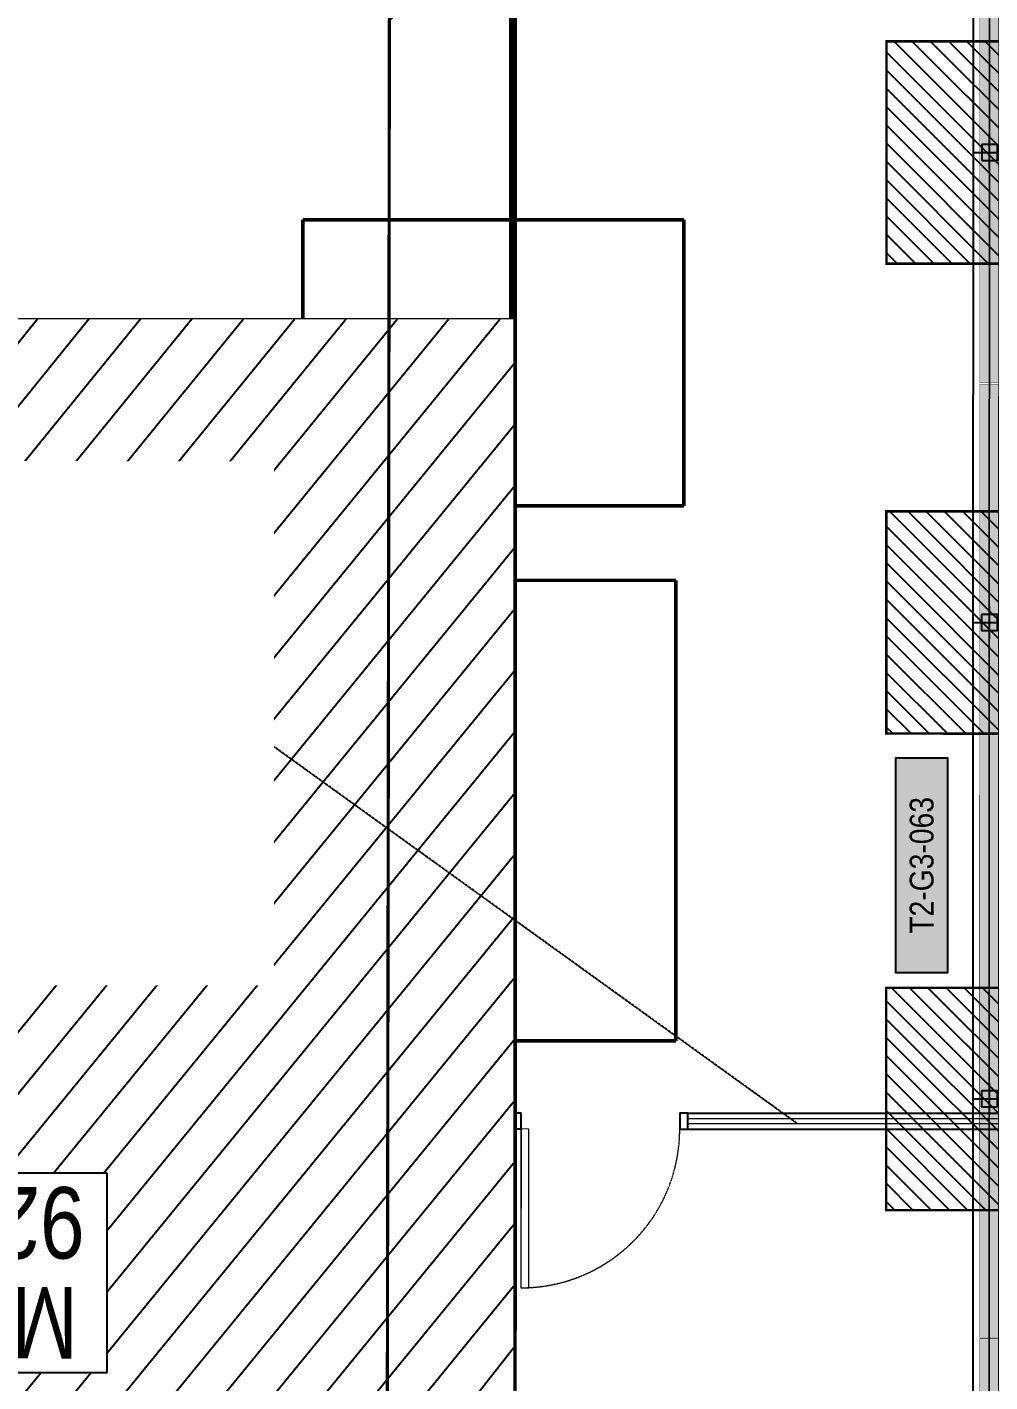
# Model space of a CAD drawing. Header units: centimetres. Extents: x -6122352 to 7132207, y -1694241 to 1947892.
# Drawn here: x 195213 to 201279, y -96676 to -88145 of the extents above; entities that cross this region are included whole.
import ezdxf
from ezdxf.enums import TextEntityAlignment as Align
from ezdxf.xclip import XClip

# ---------------------------------------------------------------- set-up
doc = ezdxf.new("R2010")
doc.units = ezdxf.units.CM
doc.header["$MEASUREMENT"] = 0
doc.header["$XCLIPFRAME"] = 2
doc.header["$PDMODE"] = 66
doc.header["$PDSIZE"] = 100
for name, pattern in [('2. HG-ST XR COL 3A (5V 7V 9V 11V - GF (4M & 5D-E)$0$HIDDEN', [0.375, 0.25, -0.125]), ('23585-XR-AR-END-GROUND FLOOR$0$XR-END-GROUND FLOOR PLAN$0$HIDDEN2', [0.1875, 0.125, -0.0625]), ('DASHED2', [0.375, 0.25, -0.125]), ('XR-AR-END-SETTING OUT PLAN$0$23261-XR-AR-SI-GF$0$HIDDEN', [0.375, 0.25, -0.125]), ('XR-AR-END-SETTING OUT PLAN$0$23585-XR-AR-END-GROUND FLOOR$0$23261-XR-AR-SI-GF$0$HIDDEN', [0.375, 0.25, -0.125]), ('XR-AR-END-SETTING OUT PLAN$0$23585-XR-AR-END-GROUND FLOOR$0$945-4P-1-101-GROUND FLOOR PLAN$0$XR-MIDDLE-GROUND FLOOR PLAN$0$HIDDEN2', [0.1875, 0.125, -0.0625]), ('XR-AR-END-SETTING OUT PLAN$0$23585-XR-AR-END-GROUND FLOOR$0$XR-END-GROUND FLOOR PLAN$0$HIDDEN2', [0.1875, 0.125, -0.0625]), ('XR-AR-END-SETTING OUT PLAN$0$23585-XR-AR-END-GROUND FLOOR$0$XR-END-GROUND FLOOR PLAN$0$xf_6a1$0$DASHED', [0.75, 0.5, -0.25])]:
    doc.linetypes.add(name, pattern=pattern)
for name, color, linetype in [('00-MI-DIM', 7, 'Continuous'), ('23585-XR-AR-BOUNDARY WALLS AND SETBACKS$0$setback', 7, 'XR-AR-END-SETTING OUT PLAN$0$23261-XR-AR-SI-GF$0$HIDDEN'), ('@MI-FOOTINGS', 7, 'Continuous'), ('@MI-REF LAYER', 7, 'Continuous'), ('@MI-TYPE-02', 6, 'Continuous'), ('B_TH_6', 7, 'Continuous'), ('B_TH_8', 7, 'Continuous'), ('PANEL-TAGS', 7, 'Continuous'), ('XR-AR-END-SETTING OUT PLAN$0$23585-XR-AR-END-GROUND FLOOR$0$A-Flor-Strs', 1, 'Continuous')]:
    doc.layers.add(name, color=color, linetype=linetype)
for name, color, linetype, lineweight, true_color in [('08-Compound Wall-2', 6, 'Continuous', 25, 0xff00ff), ('08-Compound Wall-3', 5, 'Continuous', 25, 0x0000ff), ('23585-XR-AR-DAMAC PLOT LIMITS$0$1-End units', 7, 'Continuous', 5, 0xf8991e)]:
    doc.layers.add(name, color=color, linetype=linetype, lineweight=lineweight, true_color=true_color)
for name, color, linetype, lineweight in [('23585-XR-AR-END-GROUND FLOOR$0$A-LOVR-PLAN', 251, 'Continuous', 9), ('@ Foundations', 4, 'DASHED2', 50), ('A-ANNO-TEXT', 3, 'Continuous', 25), ('XR-AR-END-SETTING OUT PLAN$0$23585-XR-AR-END-GROUND FLOOR$0$A-DOOR-FULL', 1, 'Continuous', 9), ('XR-AR-END-SETTING OUT PLAN$0$23585-XR-AR-END-GROUND FLOOR$0$A-EQUP-KITN-PLAN', 202, 'Continuous', 9), ('XR-AR-END-SETTING OUT PLAN$0$23585-XR-AR-END-GROUND FLOOR$0$A-FLOR-OVHD', 9, 'XR-AR-END-SETTING OUT PLAN$0$23585-XR-AR-END-GROUND FLOOR$0$23261-XR-AR-SI-GF$0$HIDDEN', 15), ('XR-AR-END-SETTING OUT PLAN$0$23585-XR-AR-END-GROUND FLOOR$0$A-GLAZ-SILL', 8, 'Continuous', 5), ('XR-AR-END-SETTING OUT PLAN$0$23585-XR-AR-END-GROUND FLOOR$0$A-GLAZ-WNDO', 232, 'Continuous', 9), ('XR-AR-END-SETTING OUT PLAN$0$23585-XR-AR-END-GROUND FLOOR$0$A-LOVR-PLAN', 111, 'Continuous', 9), ('XR-AR-END-SETTING OUT PLAN$0$23585-XR-AR-END-GROUND FLOOR$0$A-WALL', 7, 'Continuous', 30), ('XR-AR-END-SETTING OUT PLAN$0$23585-XR-AR-END-GROUND FLOOR$0$S-COLS', 51, 'Continuous', 40), ('XR-AR-END-SETTING OUT PLAN$0$23585-XR-AR-END-GROUND FLOOR$0$S-COLS-PATT', 8, 'Continuous', 5)]:
    doc.layers.add(name, color=color, linetype=linetype, lineweight=lineweight)
doc.styles.add('PANELTAG_STYLE', font='arial.ttf')
doc.styles.get("Standard").update_dxf_attribs({"font": 'arial.ttf'})
doc.styles.add('Xref group 33-41$0$Overall SOP Plan$0$LAC-609-NG10-1-XREF-GRID-125SC$0$GRID-DIM-NO', font='arial.ttf', dxfattribs={"width": 0.8})
doc.dimstyles.new('LEADER', dxfattribs={"dimtxt": 0.18, "dimasz": 0.25, "dimexe": 0.18, "dimexo": 0.0625, "dimgap": 0.09, "dimtad": 0, "dimtih": 1, "dimtoh": 1, "dimdec": 4, "dimzin": 0, "dimdsep": 46, "dimtxsty": 'Standard', "dimblk": 'DOT', "dimcen": 0.09, "dimadec": 0, "dimazin": 0, "dimtfac": 1, "dimtdec": 4, "dimtofl": 0, "dimtmove": 0, "dimatfit": 3, "dimldrblk": 'DOT', "dimfxl": 1, "dimtolj": 1, "dimtzin": 0, "dimarcsym": 0})

# ---------------------------------------------------------------- blocks, each defined once
blk = doc.blocks.new('23585-XR-AR-BOUNDARY WALLS AND SETBACKS')
at = {"layer": '08-Compound Wall-2'}
blk.add_lwpolyline([(496545.2942134548, 2768939.473959669), (496562.9158801445, 2768923.328117771), (496568.9635689847, 2768929.928655439), (496573.0169715791, 2768934.352258272), (496577.0705717183, 2768938.776058423), (496581.1239700586, 2768943.199856612), (496585.1773700582, 2768947.623656611), (496589.2307700578, 2768952.047456612), (496593.2841700584, 2768956.471256611), (496597.3375700579, 2768960.895056612), (496601.3909715799, 2768965.318658272), (496607.5050130368, 2768971.991327045), (496589.8835430788, 2768988.137370344)], dxfattribs=at)
at = {"layer": '23585-XR-AR-BOUNDARY WALLS AND SETBACKS$0$setback', "ltscale": 40, "const_width": 0.05}
blk.add_lwpolyline([(496603.4076911526, 2768971.812311382), (496589.0303414653, 2768984.985861099), (496584.8756448581, 2768980.451546177), (496580.8222491085, 2768976.027750814), (496576.7688491076, 2768971.603950815), (496572.7154491082, 2768967.180150814), (496568.6620491074, 2768962.756350815), (496564.6084013822, 2768958.332698731), (496560.5550491072, 2768953.908950815), (496556.501649108, 2768949.485150816), (496552.4482491076, 2768945.061350815), (496548.2917628816, 2768940.525058872), (496562.6692411395, 2768927.351702746), (496566.825369577, 2768931.887763219), (496570.8788474204, 2768936.311448177), (496574.9324515896, 2768940.735252725), (496578.9858017811, 2768945.158998367), (496583.0392017807, 2768949.582798366), (496587.0926017799, 2768954.006598367), (496591.1460017811, 2768958.430398366), (496595.1994017801, 2768962.854198367), (496599.2528474218, 2768967.277848177)], close=True, dxfattribs=at)
blk = doc.blocks.new('A$C9d9485f6')
at = {"layer": 'A-ANNO-TEXT', "rotation": 312.4881850805905}
blk.add_blockref('23585-XR-AR-BOUNDARY WALLS AND SETBACKS', (-2377088.534775567, -1504219.252137818), dxfattribs=at)
blk = doc.blocks.new('23585-XR-AR-DAMAC PLOT LIMITS')
at = {"layer": '23585-XR-AR-DAMAC PLOT LIMITS$0$1-End units', "color": 251, "true_color": 0x636466}
for points in [[(496607.6463000001, 2768971.997500001), (496589.9511000002, 2768988.211100001), (496596.1328999996, 2768994.9575), (496613.8277000003, 2768978.743899999)], [(496601.4647000004, 2768965.2511), (496583.7697000001, 2768981.4649), (496589.9511000002, 2768988.211100001), (496607.6463000001, 2768971.997500001)]]:
    blk.add_lwpolyline(points, close=True, dxfattribs=at)
blk = doc.blocks.new('A$Cf093b529')
at = {"layer": 'A-ANNO-TEXT'}
blk.add_blockref('23585-XR-AR-DAMAC PLOT LIMITS', (-495391.9901121984, -2768603.441896566), dxfattribs=at)
blk = doc.blocks.new('XR-AR-END-SETTING OUT PLAN$0$23585-XR-AR-END-GROUND FLOOR$0$XR-END-GROUND FLOOR PLAN$0$A$C69996ABC')
at = {"layer": 'XR-AR-END-SETTING OUT PLAN$0$23585-XR-AR-END-GROUND FLOOR$0$A-GLAZ-SILL'}
blk.add_line((0.2499999770720933, 0.9999993968456202), (0.249999977072207, 0.0999993968456252), dxfattribs=at)
at = {"layer": 'XR-AR-END-SETTING OUT PLAN$0$23585-XR-AR-END-GROUND FLOOR$0$A-GLAZ-WNDO'}
for p, q in [((-2.292778056300904e-08, 0.9999993968456202), (-2.292778056300904e-08, 0.9499993968456231)), ((0.2499999770720933, 0.9999993968456202), (-2.292778056300904e-08, 0.9999993968456202)), ((-2.292778056300904e-08, 0.9499993968456231), (0.1499999770722127, 0.9499993968456231)), ((-2.292778056300904e-08, 0.9499993968456231), (-2.292778056300904e-08, 0.1499993968456224)), ((0.1499999770722127, 0.9499993968456231), (0.1499999770722127, 0.9999993968456202)), ((0.1499999770722109, 0.999999396845622), (0.1499999770722127, 0.09999939684562342)), ((0.1499999770722127, 0.1499993968456224), (-2.292778056300904e-08, 0.1499993968456224)), ((-2.292787470992153e-08, 0.09999939684561099), (-2.292787470992153e-08, 0.1499993968456099)), ((0.249999977072207, 0.0999993968456252), (-2.292778056300904e-08, 0.0999993968456252)), ((0.1499999770722127, 0.0999993968456252), (0.1499999770722127, 0.1499993968456224))]:
    blk.add_line(p, q, dxfattribs=at)
blk.add_lwpolyline([(-2.292779299750691e-08, 0.9499993968456231), (-2.292779299750691e-08, 0.1499993968456224), (0.04999997707220416, 0.1499993968456224), (0.04999997707220416, 0.9499993968456231)], close=True, dxfattribs=at)
blk.add_lwpolyline([(0.04999997707215442, 0.0999993968456181), (-2.292784451185526e-08, 0.0999993968456181)], dxfattribs=at)
blk = doc.blocks.new('*U35')
for points in [[(91, -5.684341886080801e-14), (41, -5.684341886080801e-14), (41, 1021), (91, 1021)], [(0, 0), (38, -5.684341886080801e-14), (38, -50), (50, -50), (50, -249.999999999997), (0, -249.999999999997)], [(1100, 2.842170943040401e-14), (1062, -2.842170943040401e-14), (1062, -49.99999999999997), (1050, -49.99999999999997), (1050, -249.999999999997), (1100, -249.999999999997)]]:
    blk.add_lwpolyline(points, close=True)
at = {"color": 8, "linetype": 'XR-AR-END-SETTING OUT PLAN$0$23585-XR-AR-END-GROUND FLOOR$0$XR-END-GROUND FLOOR PLAN$0$HIDDEN2'}
blk.add_arc((41, -5.684341886080801e-14), 1021, 1.594950045944486e-15, 90, dxfattribs=at)
at = {"layer": 'XR-AR-END-SETTING OUT PLAN$0$23585-XR-AR-END-GROUND FLOOR$0$A-GLAZ-SILL', "linetype": 'XR-AR-END-SETTING OUT PLAN$0$23585-XR-AR-END-GROUND FLOOR$0$945-4P-1-101-GROUND FLOOR PLAN$0$XR-MIDDLE-GROUND FLOOR PLAN$0$HIDDEN2', "ltscale": 3}
blk.add_lwpolyline([(0, 0), (1100, 0), (1100, -249.999999999997), (0, -249.999999999997)], close=True, dxfattribs=at)
blk = doc.blocks.new('*U37')
for points in [[(91, -5.684341886080801e-14), (41, -5.684341886080801e-14), (41, 1021), (91, 1021)], [(0, 0), (38, -5.684341886080801e-14), (38, -50), (50, -50), (50, -109.9999999801787), (0, -109.9999999801787)], [(1100, 2.842170943040401e-14), (1062, -2.842170943040401e-14), (1062, -49.99999999999997), (1050, -49.99999999999997), (1050, -109.9999999801786), (1100, -109.9999999801786)]]:
    blk.add_lwpolyline(points, close=True)
at = {"color": 8, "linetype": 'XR-AR-END-SETTING OUT PLAN$0$23585-XR-AR-END-GROUND FLOOR$0$XR-END-GROUND FLOOR PLAN$0$HIDDEN2'}
blk.add_arc((41, -5.684341886080801e-14), 1021, 1.594950045944486e-15, 90, dxfattribs=at)
at = {"layer": 'XR-AR-END-SETTING OUT PLAN$0$23585-XR-AR-END-GROUND FLOOR$0$A-GLAZ-SILL', "linetype": 'XR-AR-END-SETTING OUT PLAN$0$23585-XR-AR-END-GROUND FLOOR$0$945-4P-1-101-GROUND FLOOR PLAN$0$XR-MIDDLE-GROUND FLOOR PLAN$0$HIDDEN2', "ltscale": 3}
blk.add_lwpolyline([(0, 0), (1100, 0), (1100, -109.9999999801786), (0, -109.9999999801786)], close=True, dxfattribs=at)
blk = doc.blocks.new('XR-AR-END-SETTING OUT PLAN$0$23585-XR-AR-END-GROUND FLOOR$0$XR-END-GROUND FLOOR PLAN$0$A$C45491A9B')
blk.add_lwpolyline([(-50, 0), (0, 0), (0, 1000), (-50, 1000)], close=True)
at = {"color": 8, "linetype": 'XR-AR-END-SETTING OUT PLAN$0$23585-XR-AR-END-GROUND FLOOR$0$XR-END-GROUND FLOOR PLAN$0$HIDDEN2'}
blk.add_arc((0, -4.547473508864641e-13), 1000, 90, 180, dxfattribs=at)
blk = doc.blocks.new('XR-AR-END-SETTING OUT PLAN$0$23585-XR-AR-END-GROUND FLOOR$0$A$C75a8815d')
at = {"layer": 'XR-AR-END-SETTING OUT PLAN$0$23585-XR-AR-END-GROUND FLOOR$0$S-COLS', "color": 252, "lineweight": 30}
for points in [[(-0.02841067314147949, 3499.999932765961), (-0.02841019630432129, 2699.999933242798), (249.9715893268585, 2699.999932765961), (249.9715902805328, 3499.999933004379)], [(3.814697265625e-06, 0.001664876937866211), (3.814697265625e-06, 550.001665353775), (250.0000038146973, 550.0016646385193), (250.0000038146973, 0.001665115356445312)]]:
    blk.add_lwpolyline(points, close=True, dxfattribs=at)
blk = doc.blocks.new('23585-XR-AR-END-GROUND FLOOR$0$XR-END-GROUND FLOOR PLAN$0$A$C45491A9B')
blk.add_lwpolyline([(-50, 0), (0, 0), (0, 1000), (-50, 1000)], close=True)
at = {"color": 8, "linetype": '23585-XR-AR-END-GROUND FLOOR$0$XR-END-GROUND FLOOR PLAN$0$HIDDEN2'}
blk.add_arc((0, -4.547473508864641e-13), 1000, 90, 180, dxfattribs=at)
blk = doc.blocks.new('XR-AR-END-SETTING OUT PLAN')
at = {"layer": '08-Compound Wall-3'}
for p, q in [((1900.044146533911, 10600.0005848068), (-523.2971514484661, 10600.00058478686)), ((1900.044146533911, 10500.00058480681), (-523.2971514474184, 10500.00058478684))]:
    blk.add_line(p, q, dxfattribs=at)
for points in [[(1950.044146533911, 10600.00060864944), (1900.044146533911, 10600.00060864944), (1900.044145320485, 10500.00060864944), (1950.044146842208, 10500.00060864944)], [(3000.044145816123, 10600.00056898237), (2950.044145816123, 10600.00056898237), (2950.044144602697, 10500.00056898237), (3000.04414612442, 10500.00056898237)]]:
    blk.add_lwpolyline(points, close=True, dxfattribs=at)
at = {"layer": '23585-XR-AR-END-GROUND FLOOR$0$A-LOVR-PLAN'}
blk.add_lwpolyline([(1900.044146533911, 10600.00063503276), (1900.044146533911, 10500.00063249208)], dxfattribs=at)
blk.add_lwpolyline([(1900.044146839268, 10534.99812595142), (1900.044146839268, 10564.99812595142), (-523.3010777489098, 10564.99812655811), (-523.3010777489098, 10534.99812655811)], close=True, dxfattribs=at)
at = {"layer": 'XR-AR-END-SETTING OUT PLAN$0$23585-XR-AR-END-GROUND FLOOR$0$A-EQUP-KITN-PLAN', "color": 8}
for p, q in [((3850.109238997102, 11100.00033140182), (3850.107901349664, 13149.99880361557)), ((5650.107138469815, 11100.00778436661), (3850.109238997102, 11100.00033140182))]:
    blk.add_line(p, q, dxfattribs=at)
at = {"layer": 'XR-AR-END-SETTING OUT PLAN$0$23585-XR-AR-END-GROUND FLOOR$0$A-EQUP-KITN-PLAN', "color": 8, "linetype": 'XR-AR-END-SETTING OUT PLAN$0$23585-XR-AR-END-GROUND FLOOR$0$XR-END-GROUND FLOOR PLAN$0$xf_6a1$0$DASHED'}
blk.add_line((5650.107175782323, 10900.00331449509), (3850.106041803956, 10900.00036239624), dxfattribs=at)
at = {"layer": 'XR-AR-END-SETTING OUT PLAN$0$23585-XR-AR-END-GROUND FLOOR$0$A-FLOR-OVHD', "color": 8, "ltscale": 5}
for p, q in [((5650.107102051377, 12949.99724912643), (5650.107101693749, 11300.00188589096)), ((5750.105340138078, 12949.99724960327), (5750.107102289796, 11300.00188541412)), ((3250.106041446328, 11000.02068042755), (3750.106041744351, 10499.99855422974)), ((3750.106041803956, 10999.99855422974), (3250.106041803956, 10499.99855327606)), ((4150.149359419942, 9210.30683708191), (3250.158987239003, 9610.350899219513)), ((3250.158987298608, 9210.306836605072), (4150.149360194802, 9610.350899219513))]:
    blk.add_line(p, q, dxfattribs=at)
at = {"layer": 'XR-AR-END-SETTING OUT PLAN$0$23585-XR-AR-END-GROUND FLOOR$0$A-FLOR-OVHD', "color": 8}
blk.add_line((3200.106140449643, 10249.99855422974), (3200.106631532311, 8999.99834060669), dxfattribs=at)
at = {"layer": 'XR-AR-END-SETTING OUT PLAN$0$23585-XR-AR-END-GROUND FLOOR$0$A-FLOR-OVHD', "color": 8, "ltscale": 5}
blk.add_lwpolyline([(3250.158987298608, 9210.306836605072), (4150.149359419942, 9210.30683708191), (4150.149360194802, 9610.350899219513), (3250.158987239003, 9610.350899219513)], close=True, dxfattribs=at)
at = {"layer": 'XR-AR-END-SETTING OUT PLAN$0$23585-XR-AR-END-GROUND FLOOR$0$A-Flor-Strs', "color": 8}
for p, q in [((3000.102111771703, 10249.9985537529), (3000.102079167962, 8999.993498325348)), ((3300.102112427354, 10249.99855422974), (3300.102079108357, 8999.99349784851)), ((3300.102093592286, 9549.99603509903), (3171.357380345464, 9681.451865673065)), ((3000.102095738053, 9549.996026039124), (3300.102093592286, 9549.99603509903)), ((3300.102093592286, 9549.99603509903), (3171.35738016665, 9418.540202617645))]:
    blk.add_line(p, q, dxfattribs=at)
at = {"layer": 'XR-AR-END-SETTING OUT PLAN$0$23585-XR-AR-END-GROUND FLOOR$0$A-GLAZ-SILL', "color": 8}
blk.add_line((3250.100986972451, 6049.997144699097), (3250.10133947432, 8199.998291492462), dxfattribs=at)
at = {"layer": 'XR-AR-END-SETTING OUT PLAN$0$23585-XR-AR-END-GROUND FLOOR$0$A-GLAZ-WNDO', "color": 8}
for p, q in [((3000.101339235902, 8199.998291015625), (3000.101339116693, 8149.998291015625)), ((3150.100986912847, 6099.997143745422), (3150.101339116693, 8199.998291015625)), ((3150.101339116693, 8199.998291015625), (3150.101339295506, 8149.998290538788)), ((3150.101339295506, 8149.998290538788), (3000.101339116693, 8149.998291015625)), ((3000.101213410497, 7447.998108863831), (3000.101213350892, 7497.998109340668)), ((3000.101213350892, 7497.998109340668), (3150.101213827729, 7497.998108386993)), ((3150.101213887334, 7447.998108863831), (3000.101213410497, 7447.998108863831)), ((3150.101213827729, 7497.998108386993), (3150.101213887334, 7447.998108863831)), ((3000.100987270474, 6746.998107910156), (3000.100986436009, 6796.998108863831)), ((3000.100986436009, 6796.998108863831), (3150.100987270474, 6796.998108863831)), ((3150.100986376405, 6746.998108863831), (3000.100987270474, 6746.998107910156)), ((3150.100987270474, 6796.998108863831), (3150.100986376405, 6746.998108863831)), ((3000.100986972451, 6049.997144699097), (3000.100986972451, 6099.997144699097)), ((3000.100986972451, 6099.997144699097), (3150.100986912847, 6099.997143745422)), ((3150.100986912847, 6099.997143745422), (3150.100987151265, 6049.997144699097)), ((3000.100986972451, 6049.997144699097), (3250.100986972451, 6049.997144699097))]:
    blk.add_line(p, q, dxfattribs=at)
for points in [[(3250.122793927789, 8199.997313976288), (3000.101339235902, 8199.998291015625)], [(3000.101213350892, 7497.998109340668), (3000.101339116693, 8149.998291015625)], [(3050.101339116693, 8149.998291015625), (3050.101213350892, 7497.998108863831)], [(3000.100986972451, 6099.997144699097), (3000.101213410497, 7447.998108863831)], [(3050.101213291287, 7447.998109340668), (3050.100986912847, 6796.998107910156)], [(3050.100986853242, 6746.998108386993), (3050.1009863168, 6099.997145175934)]]:
    blk.add_lwpolyline(points, dxfattribs=at)
at = {"layer": 'XR-AR-END-SETTING OUT PLAN$0$23585-XR-AR-END-GROUND FLOOR$0$A-LOVR-PLAN', "color": 8}
blk.add_lwpolyline([(1900.100967183709, 10600.00063562393), (1900.100967362523, 10500.00063371658)], dxfattribs=at)
for points in [[(1950.100967422128, 10600.00060844421), (1900.100967302918, 10600.00060892105), (1900.100966289639, 10500.00060892105), (1950.100967779756, 10500.00060939789)], [(3000.100967124104, 10600.00057029724), (2950.10096617043, 10600.0005698204), (2950.100965276361, 10500.00057029724), (3000.100966647267, 10500.0005698204)]]:
    blk.add_lwpolyline(points, close=True, dxfattribs=at)
at = {"layer": 'XR-AR-END-SETTING OUT PLAN$0$23585-XR-AR-END-GROUND FLOOR$0$A-WALL', "color": 8}
for points in [[(3850.106042101979, 10500.01968860626), (5750.107330158353, 10500.00084400177), (5750.107415214181, 10250.00188541412), (4790.107357934117, 10249.9985537529), (4790.107358291745, 10149.99855566025), (4540.107357993722, 10149.99855566025), (4540.10735835135, 10249.9985537529), (3000.102095916867, 10249.99855327606), (3000.102079048753, 11999.99910259247), (3250.104392960668, 11999.99910163879), (3250.104392841458, 11100.02067995071), (3850.106042161584, 11100.02068090439), (3850.10604198277, 10499.99947547913)], [(3750.106041803956, 10700.02068090439), (3750.106041803956, 10999.99855422974), (3450.106041863561, 11000.02068042755), (3250.106041446328, 11000.02068042755), (3250.106041803956, 10499.99855327606), (3750.106041744351, 10499.99855422974), (3750.106041803956, 10700.02068090439)]]:
    blk.add_lwpolyline(points, dxfattribs=at)
for points in [[(5650.105998054147, 10500.00084495544), (5750.106065586209, 10500.00084400177), (5750.107102289796, 11300.00188541412), (5650.107101693749, 11300.00188589096)], [(4790.1072358042, 8749.999267578125), (3250.101112738252, 8749.997854709625), (3250.123472645879, 8199.998291492462), (3000.123275354505, 8199.998291015625), (3000.100934281945, 8999.998242855072), (4540.107388034463, 8999.998847484589), (4540.107358470559, 9049.998554706573), (4790.107358232141, 9049.99855518341)], [(5650.11106570065, 8750.000054359436), (4790.107256367803, 8749.999291419983), (4790.107256188989, 8850.000108718872), (5650.111065641046, 8850.001082897186)], [(3250.12934859097, 5750.006791114807), (3250.100409820676, 5750.006854534149), (3250.100986972451, 6049.997144699097), (3000.129348531365, 6049.997144699097), (3000.129348650575, 5499.999974727631), (3250.129348769784, 5500.006791591644)], [(3250.129348710179, 5499.998108386993), (7760.105232134461, 5500.00174665451), (7760.105232253671, 5750.00045633316), (3250.129348531365, 5749.997789859772)]]:
    blk.add_lwpolyline(points, close=True, dxfattribs=at)
at = {"color": 8, "xscale": 1000.000000000001, "yscale": 1000.000000000001, "zscale": 1000.000000000001}
blk.add_blockref('XR-AR-END-SETTING OUT PLAN$0$23585-XR-AR-END-GROUND FLOOR$0$XR-END-GROUND FLOOR PLAN$0$A$C69996ABC', (3000.101009145379, 11899.99970579147), dxfattribs=at)
at = {"layer": '23585-XR-AR-END-GROUND FLOOR$0$A-LOVR-PLAN'}
blk.add_blockref('23585-XR-AR-END-GROUND FLOOR$0$XR-END-GROUND FLOOR PLAN$0$A$C45491A9B', (2950.044147029549, 10600.00058481902), dxfattribs=at)
at = {"layer": 'XR-AR-END-SETTING OUT PLAN$0$23585-XR-AR-END-GROUND FLOOR$0$A-DOOR-FULL', "color": 8, "xscale": -1, "rotation": 270}
blk.add_blockref('*U35', (4790.107358232141, 9049.99855518341), dxfattribs=at)
at = {"layer": 'XR-AR-END-SETTING OUT PLAN$0$23585-XR-AR-END-GROUND FLOOR$0$A-DOOR-FULL', "color": 8, "xscale": 0.9090909090912127, "yscale": 0.9090909090912127, "zscale": 0.9090909090912127, "rotation": 179.9999999999999}
blk.add_blockref('*U37', (6650.111066237092, 8750.001082897186), dxfattribs=at)
at = {"layer": 'XR-AR-END-SETTING OUT PLAN$0$23585-XR-AR-END-GROUND FLOOR$0$A-LOVR-PLAN', "color": 8}
blk.add_blockref('XR-AR-END-SETTING OUT PLAN$0$23585-XR-AR-END-GROUND FLOOR$0$XR-END-GROUND FLOOR PLAN$0$A$C45491A9B', (2950.100967720151, 10600.00058603287), dxfattribs=at)
at = {"layer": 'XR-AR-END-SETTING OUT PLAN$0$23585-XR-AR-END-GROUND FLOOR$0$S-COLS-PATT', "color": 8}
blk.add_blockref('XR-AR-END-SETTING OUT PLAN$0$23585-XR-AR-END-GROUND FLOOR$0$A$C75a8815d', (3000.129344239831, 5499.998310089111), dxfattribs=at)
blk = doc.blocks.new('END UNIT')
at = {"xscale": 0.001, "yscale": 0.001, "zscale": 0.001}
blk.add_blockref('XR-AR-END-SETTING OUT PLAN', (-9.150201729830158, 0), dxfattribs=at)
blk = doc.blocks.new('TH_6')
at = {"xscale": -1}
blk.add_blockref('END UNIT', (495838.3053798437, 2769163.996563952), dxfattribs=at)
blk = doc.blocks.new('A$Ce2a03a74')
at = {"layer": 'B_TH_6', "xscale": 999.9914829579993, "yscale": 999.9914829579993, "zscale": 999.9914829579993}
blk.add_blockref('TH_6', (-495790404.5228079, -2769140733.343811), dxfattribs=at)
blk = doc.blocks.new('23585-XR-AR-MALDIVE-2$0$TH_6')
at = {"ltscale": 10, "xscale": 0.00100002623446598, "yscale": 0.00100002623446598, "zscale": 0.00100002623446598}
blk.add_blockref('A$Ce2a03a74', (495794.6272259735, 2769164.318430193), dxfattribs=at)
blk = doc.blocks.new('A$Cd086fac5')
at = {"color": 1, "true_color": 0xeb0000, "const_width": 0.007999999999999997}
blk.add_lwpolyline([(45.14781721727923, 0.0001981779932975769), (39.14809495629743, 0.0001858281902968884), (33.14809012319893, 0.0001858279574662447), (27.14808528870344, 0.0001858258619904518), (21.14808045653626, 0.0001858251634985209), (15.1480756229721, 0.0001858228351920843), (9.148070790339261, 0.0001858219038695097), (0.0007126121781766415, 0.0003956460859626532), (0, 24.00030455924571), (9.148218244779855, 24.00034026848152), (15.14822307648137, 24.00034026918001), (21.14822791097686, 24.00034027267247), (27.14808528358117, 24.00020515965298), (33.14822523109615, 24.00005770241842), (39.14823006419465, 24.00005770241842), (45.14808743773028, 23.9999225914944), (54.29814857942984, 24.0000193330925), (54.29814858501777, -4.656612873077393e-10)], close=True, dxfattribs=at)
blk = doc.blocks.new('A$Ceb9e94c1')
at = {"color": 1, "true_color": 0xeb0000, "const_width": 0.002999999999999999, "elevation": -6.17216293373952e-09}
blk.add_lwpolyline([(57.15008996985853, 0.0001124751288443804), (51.1500851358287, 7.498310878872871e-05), (45.15008030319586, 3.749225288629532e-05), (39.15007546870038, 2.328306436538696e-10), (33.15008298167959, 0.000245081027969718), (27.15007814904675, 0.0002075911033898592), (21.15007331501693, 0.0001700981520116329), (15.15006848284975, 0.0001326084602624178), (9.150063649285585, 9.511574171483517e-05), (0.0001499662175774574, 7.631350308656693e-05), (-4.656612873077393e-10, 24.00009564729407), (9.150196255650371, 24.00010210438631), (15.150053629186, 24.00000447989441), (21.15005846368149, 24.00004197331145), (27.15006329584867, 24.0000794630032), (33.15006812987849, 24.00011695548892), (39.15007296251133, 24.00015444681048), (45.15007779700682, 24.00019193906337), (51.15021774265915, 24.0000819703564), (57.15007511759177, 23.99998434912413), (66.30226173065603, 24.00018696463667), (66.30269426945597, 0.0001552847679704428)], close=True, dxfattribs=at)
blk = doc.blocks.new('_Dot')
at = {"color": 0, "linetype": 'ByBlock', "lineweight": -2}
blk.add_line((-0.5, 0), (-1, 0), dxfattribs=at)
at = {"color": 0, "linetype": 'ByBlock', "const_width": 0.5}
blk.add_lwpolyline([(-0.25, 0, 1), (0.25, 0, 1)], format="xyb", close=True, dxfattribs=at)
blk = doc.blocks.new('A$C1c81b485')
at = {"color": 1, "true_color": 0xeb0000, "const_width": 0.008}
blk.add_lwpolyline([(46.89693517825799, -23.47969914646819), (40.89721291727619, -23.47971149580553), (34.89720808464335, -23.47971149580553), (28.89720325061353, -23.47971149813384), (22.89719841751503, -23.4797114985995), (16.89719358395087, -23.47971150092781), (10.89718875131803, -23.47971150185913), (1.749830573156942, -23.4795016781427), (1.749117960978765, 0.520407235249877), (10.89733620575862, 0.5204429444856942), (16.8973410379258, 0.5204429454170167), (22.89734587195562, 0.5204429482109845), (28.89720324502559, 0.5203078356571496), (34.89734319207491, 0.5201603784225881), (40.89734802517341, 0.5201603784225881), (46.89720539917471, 0.5200252677313983), (56.0472665404086, 0.5201220088638365), (56.04726654599654, -23.47989732446149)], close=True, dxfattribs=at)
blk = doc.blocks.new('A$Cc8c38916')
at = {"color": 1, "true_color": 0xeb0000, "const_width": 0.003, "elevation": -6.17216293373952e-09}
blk.add_lwpolyline([(57.15008997090627, 1.311392617411911), (51.15008513635257, 1.311355125159025), (45.15008030406898, 1.311317634303123), (39.15007546951529, 1.311280142050236), (33.15008298226167, 1.311525223311037), (27.15007814980345, 1.311487732920796), (21.15007331589004, 1.311450240667909), (15.15006848296616, 1.311412750277668), (9.150063649402, 1.311375257559121), (0.0001499663339927793, 1.311356455553323), (0, 25.31137578934431), (9.150196256290656, 25.31138224620372), (15.1500536299427, 25.31128462171182), (21.15005846385611, 25.31132211489603), (27.15006329672178, 25.31135960528627), (33.15006813075161, 25.31139709753916), (39.15007296251133, 25.31143458886072), (45.15007779706502, 25.31147208111361), (51.1502177438233, 25.31136211240664), (57.15007511846488, 25.31126449117437), (66.30226173094707, 25.31146710645407), (66.30269427038729, 1.311435427051038)], close=True, dxfattribs=at)
blk = doc.blocks.new('T2-FOOTING PLAN')
at = {"layer": '@MI-FOOTINGS', "transparency": 33554679}
h = blk.add_hatch(dxfattribs=at)
h.set_pattern_fill('ANSI31', color=8, scale=650)
h.set_pattern_definition([(45, (0, 0), (-57.45242597140699, 57.45242597140699), [])])
h.paths.add_polyline_path([(-700, 650), (700, 650), (700, -650), (-700, -650)])
at = {"layer": '@MI-FOOTINGS', "color": 160, "true_color": 0x3340f0, "const_width": 15}
blk.add_lwpolyline([(-700, 650), (700, 650), (700, -650), (-700, -650)], close=True, dxfattribs=at)
at = {"layer": '@MI-FOOTINGS', "color": 30}
blk.add_point((0, 0), dxfattribs=at)
blk = doc.blocks.new('T2-PARTITION WALL')
at = {"layer": '@MI-TYPE-02'}
h = blk.add_hatch(color=256, dxfattribs=at)
h.dxf.hatch_style = 1
h.paths.add_polyline_path([(-71.02508106571622, -42098.55009387963), (-68.87369340774603, -48000.4032188518), (51.12629905209178, -48000.44575863145), (48.97491139412159, -42098.59263365931)])
h.paths.add_polyline_path([(-68.89454710215796, -36088.55047151487), (-71.02153608424123, -42088.55009450795), (48.97845637565479, -42088.5926342876), (51.10544535767986, -36088.59301129446)])
h.paths.add_polyline_path([(-66.7640131386579, -30078.55084915002), (-68.89100212074118, -36078.55047214316), (51.10899033915484, -36078.59301192281), (53.23597932123812, -30078.59338892964)])
h.paths.add_polyline_path([(-64.63347917504143, -24068.55122678523), (-66.7604681570665, -30068.55084977832), (53.23952430277131, -30068.59338955799), (55.36651328485459, -24068.59376656482)])
h.paths.add_polyline_path([(-64.59134481713409, -23929.04480615037), (-63.51631047029514, -17929.04490245861), (56.48368760355515, -17929.06640314552), (55.40865325671621, -23929.06630683731)])
h.paths.add_polyline_path([(-63.51451874629129, -17919.04490261909), (-62.43948439945234, -11919.04499892736), (57.56051367439795, -11919.0664996143), (56.48547932755901, -17919.06640330606)])
h.paths.add_polyline_path([(-62.43769267533207, -11909.04499908781), (-61.36265832849313, -5909.045095396083), (58.63733974535717, -5909.066596083023), (57.56230539846001, -11909.06649977478)])
h.paths.add_polyline_path([(-61.36086660448927, -5899.04509555659), (-60.01430928823538, 0.01075290745939128), (59.98568878561491, -0.01074777948088013), (58.63913146936102, -5899.066596243531)])
at = {"layer": '@MI-TYPE-02', "const_width": 2.5}
for points in [[(-61.36086660448927, -5899.04509555659), (-60.01430928823538, 0.01075290745939128), (59.98568878561491, -0.01074777948088013), (58.63913146936102, -5899.066596243531)], [(-62.43769267533207, -11909.04499908781), (-61.36265832849313, -5909.045095396083), (58.63733974535717, -5909.066596083023), (57.56230539846001, -11909.06649977478)], [(-63.51451874629129, -17919.04490261909), (-62.43948439945234, -11919.04499892736), (57.56051367439795, -11919.0664996143), (56.48547932755901, -17919.06640330606)]]:
    blk.add_lwpolyline(points, close=True, dxfattribs=at)
at = {"layer": '@MI-FOOTINGS', "rotation": 89.98973417812736}
for p in [(0.6461511011584662, -4449.528218663094), (-0.02740348846418783, -7409.056096231885), (-0.5664364544209093, -10409.0560945805)]:
    blk.add_blockref('T2-FOOTING PLAN', p, dxfattribs=at)
blk = doc.blocks.new('TH_8')
blk.add_blockref('END UNIT', (495802.3053798382, 2769197.479078153))
blk = doc.blocks.new('A$Ca7ad59d2')
at = {"layer": 'B_TH_8', "xscale": 1.000018136216304, "yscale": 1.000018136216304, "zscale": 1.000018136216304}
blk.add_blockref('TH_8', (-495803.6470986201, -2769248.051850634), dxfattribs=at)
blk = doc.blocks.new('A$Cac0110ba')
at = {"rotation": 227.5015136760979}
blk.add_blockref('A$Ca7ad59d2', (28.54929658252513, 57.49132066033781), dxfattribs=at)
at = {"layer": '@ Foundations', "linetype": 'DASHED2', "ltscale": 25}
for points in [[(31.59862784476718, 54.12078196322545), (29.97725809382973, 52.35127351991832), (31.30438942619367, 51.13524620700628), (32.92575917713111, 52.90475465031341)], [(31.68469669966726, 50.85459272330627), (33.82285273511661, 48.89543760754168), (35.37666541308863, 50.5912165325135), (33.23850937763928, 52.55037164827809)]]:
    blk.add_lwpolyline(points, close=True, dxfattribs=at)
blk = doc.blocks.new('PANELTAG')
at = {"layer": 'PANEL-TAGS', "color": 1}
blk.add_lwpolyline([(-13.49999999999989, -3.300000000000182), (13.50000000000011, -3.300000000000182), (13.50000000000011, 3.299999999999727), (-13.49999999999989, 3.299999999999727)], close=True, dxfattribs=at)
at = {"layer": 'PANEL-TAGS', "color": 40, "true_color": 0xffd700}
blk.add_solid([(-13.49999999999989, -3.300000000000182), (13.50000000000011, -3.300000000000182), (-13.49999999999989, 3.299999999999727), (13.50000000000011, 3.299999999999727)], dxfattribs=at)
at = {"layer": 'PANEL-TAGS', "color": 5, "style": 'PANELTAG_STYLE', "width": 0.85}
blk.add_attdef('TAGNO', text='', height=3, dxfattribs=at).set_placement((1.13686837721616e-13, -4.547473508864641e-13), align=Align.MIDDLE)
blk = doc.blocks.new('M3 REF WITH TABLES')
at = {"color": 1, "const_width": 0.01999999999999999}
blk.add_lwpolyline([(132.5558353295783, 144.6112490873784), (132.6587225483381, 139.431812572293), (142.4218501051073, 130.4623964391649), (142.1717693423852, 130.1856157686561), (142.4218501051073, 130.4623964391649), (144.8066204876523, 128.3035421972163), (150.1558622602024, 128.4961073896848)], dxfattribs=at)

msp = doc.modelspace()

# ---------------------------------------------------------------- block references
at = {"color": 94, "linetype": '2. HG-ST XR COL 3A (5V 7V 9V 11V - GF (4M & 5D-E)$0$HIDDEN', "xscale": 1000, "yscale": 1000, "zscale": 1000, "rotation": 312.4883110972302}
msp.add_blockref('A$Cac0110ba', (138098.2151797014, -102612.8341626052), dxfattribs=at)

# ---------------------------------------------------------------- next in the draw order: block references
at = {"layer": '@MI-REF LAYER', "xscale": 1000, "yscale": 1000, "zscale": 1000}
msp.add_blockref('A$C9d9485f6', (-23958.95045533385, 48155.57226163784), dxfattribs=at)
at = {"layer": '@MI-REF LAYER', "color": 10, "xscale": 1000.000000000001, "yscale": 1000.000000000001, "zscale": 1000.000000000001, "rotation": 179.9898026784156}
msp.add_blockref('A$Ceb9e94c1', (201276.2283228724, -84483.75690863615, 6.172162933739522e-06), dxfattribs=at)
at = {"layer": 'PANEL-TAGS'}
ref = msp.add_blockref('PANELTAG', (200848.4066772521, -93423.3992919829), dxfattribs=dict(at, xscale=50.00000000000001, yscale=50.00000000000001, zscale=50.00000000000001, rotation=90.00000000000001))
ref.add_attrib('TAGNO', 'T2-G3-063', dxfattribs={"color": 5, "height": 150, "rotation": 90, "style": 'PANELTAG_STYLE', "width": 0.8499999999999999}).set_placement((200848.4066772521, -93423.3992919829), align=Align.MIDDLE_CENTER)

# ---------------------------------------------------------------- next in the draw order: block references
at = {"layer": '@MI-REF LAYER'}
ref = msp.add_blockref('23585-XR-AR-MALDIVE-2$0$TH_6', (496524268.6545767, 2768994320.830919), dxfattribs=dict(at, xscale=1000, yscale=1000, zscale=1000, rotation=179.990160682611))
XClip(ref).set_block_clipping_path([(495847.39542710176, 2769163.9966276083), (495847.39563282486, 2769187.926646854), (495838.3053825917, 2769187.89655067), (495832.3055219082, 2769187.896685781), (495826.30551932706, 2769187.89668578), (495820.3053769227, 2769187.8968332373), (495814.30551975453, 2769187.8969683493), (495808.3055171734, 2769187.896968348), (495802.30551234074, 2769187.896968346), (495793.35733161494, 2769187.9369333955), (495793.3580750036, 2769163.9970191354)])

# ---------------------------------------------------------------- next in the draw order: wipeouts: each hides what was drawn before it
at = {"color": 10}
msp.add_wipeout([(198275.3921904103, -104256.67465484346), (198277.6024852933, -89983.15121534048), (137973.99123918772, -89974.4610474222), (137971.62205373496, -104245.95954391618), (144221.7361697793, -104247.34826951602), (144221.90594372264, -103946.4486329037), (192025.46282542183, -103955.05220550337), (192025.4153281002, -104255.68871988932), (198276.69141260552, -104256.69244835054)], dxfattribs=at).dxf.layer = '@MI-REF LAYER'

# ---------------------------------------------------------------- next in the draw order: hatches: boundary and pattern name
at = {"layer": '@MI-REF LAYER'}
h = msp.add_hatch(dxfattribs=at)
h.set_pattern_fill('ANSI31', color=256, scale=1999.999998458916, angle=-173.2764582181798)
h.set_pattern_definition([(231.7235417818202, (2377424248.388937, 1503992843.986378), (196.2577398699116, -154.8641322089669), [])])
h.paths.add_polyline_path([(137973.3174367756, -89974.4609193851), (137971.622053516, -104245.9595442412), (144221.736170091, -104247.348269231), (144221.9059435594, -103946.4486329976), (192026.7673076355, -103954.9571009299), (192026.7198083964, -104255.6097373551), (198276.6966703817, -104256.5971348351), (198278.9011911725, -89983.05610956397)])

# ---------------------------------------------------------------- next in the draw order: linework, layer by layer
at = {"layer": '@MI-REF LAYER', "color": 1, "const_width": 20}
msp.add_lwpolyline([(201245.5811576226, -84521.40911758352), (197495.6789529275, -88095.67573450047), (197475.8952565882, -101353.454359305), (197102.878500574, -101355.9895483567), (197475.8952565882, -101353.454359305), (197494.6909813818, -104570.1962103357), (201249.78069571, -108384.7433829229)], dxfattribs=at)
at = {"layer": '@MI-REF LAYER', "const_width": 5.000000000000002}
msp.add_lwpolyline([(137973.3174367756, -89974.4609193851), (137971.622053516, -104245.9595442412), (144221.736170091, -104247.348269231), (144221.9059435594, -103946.4486329976), (192026.7673076355, -103954.9571009299), (192026.7198083964, -104255.6097373551), (198276.6966703817, -104256.5971348351), (198278.9011911725, -89983.05610956397), (137973.3174367756, -89974.4609193851)], close=True, dxfattribs=at)

# ---------------------------------------------------------------- next in the draw order: block references
msp.add_blockref('T2-PARTITION WALL', (201276.1887829061, -84484.87137547387))
at = {"layer": '@MI-REF LAYER', "color": 10, "xscale": 1000, "yscale": 1000, "zscale": 1000}
for name, p, rotation in [('A$C1c81b485', (257319.4225138813, -107973.3551060903), 179.9901606833409), ('A$Cd086fac5', (255574.2430635312, -84493.15773873437), 179.9901606820299)]:
    msp.add_blockref(name, p, dxfattribs=dict(at, rotation=rotation))

# ---------------------------------------------------------------- next in the draw order: leaders
at = {"linetype": 'DASHED2'}
msp.add_leader([(200063.9032590361, -95048.56936544238), (196743.4283933516, -92658.23696777626)], dimstyle='LEADER', dxfattribs=at)

# ---------------------------------------------------------------- next in the draw order: texts
at = {"layer": '00-MI-DIM', "color": 7, "insert": (195625.7353863018, -96528.78269199189, -157.461039985285), "char_height": 450.0000000000002, "width": 2056.8768805703, "attachment_point": 1, "rotation": 179.9888605494505, "line_spacing_factor": 0.8394388776454546, "style": 'Xref group 33-41$0$Overall SOP Plan$0$LAC-609-NG10-1-XREF-GRID-125SC$0$GRID-DIM-NO', "bg_fill": 19, "box_fill_scale": 1.2, "bg_fill_color": 256, "bg_fill_transparency": 0}
msp.add_mtext('\\pxqc;MA0335 9213742', dxfattribs=at)

# ---------------------------------------------------------------- next in the draw order: block references
at = {"layer": '@MI-REF LAYER', "color": 10, "xscale": 1000, "yscale": 1000, "zscale": 1000, "rotation": 179.9898026791866}
msp.add_blockref('A$Cc8c38916', (201276.5723185714, -83172.47680699904, 6.172162933739522e-06), dxfattribs=at)

# ---------------------------------------------------------------- next in the draw order: wipeouts: each hides what was drawn before it
at = {"color": 10}
msp.add_wipeout([(196769.06738564261, -90878.21962106669), (189583.34373160588, -90876.98562825305), (189582.77675511644, -94178.57449874077), (196768.50040954677, -94179.80849035874), (196769.06738528956, -90878.21962137062)], dxfattribs=at).dxf.layer = '@MI-REF LAYER'

# ---------------------------------------------------------------- next in the draw order: block references
at = {"layer": '@MI-REF LAYER', "xscale": 1000, "yscale": 1000, "zscale": 1000}
for name, p, rotation in [('A$Cf093b529', (-891608.7329339073, 539022.7201118186), 312.4882903633292), ('M3 REF WITH TABLES', (5073.57098191743, -84448.84299303715), 312.4882889992022)]:
    msp.add_blockref(name, p, dxfattribs=dict(at, rotation=rotation))

doc.saveas('drawing.dxf')
